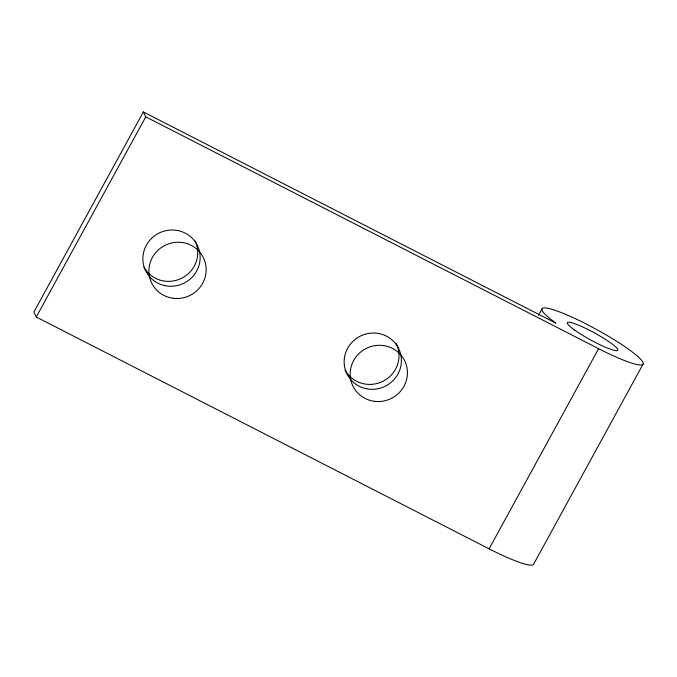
<?xml version="1.0" encoding="UTF-8"?>
<svg xmlns="http://www.w3.org/2000/svg" width="677" height="677" viewBox="0 0 677 677"><rect width="100%" height="100%" fill="white"/><g stroke="black" fill="none" stroke-linecap="round" stroke-linejoin="round"><path stroke-width="1.02" d="M143.355 111.942L145.758 116.842L598.603 348.68A57.596 7.997 28.7 0 0 640.459 359.005A57.596 7.997 28.7 0 0 566.175 314.593A57.596 7.997 28.7 0 0 555.935 323.174L143.355 111.942L33.85 312.105L36.262 316.997L489.099 548.835A57.596 7.997 28.7 0 0 533.645 564.153L643.15 363.998M36.262 316.997L145.758 116.842M538.46 315.372L542.006 308.881M489.099 548.835L598.603 348.68M396.045 343.231A28.798 27.977 -26.2 0 1 383.504 380.982A28.798 27.977 -26.2 0 1 345.143 370.175M195.204 241.054A28.798 27.977 -26.2 0 1 181.8 278.171A28.798 27.977 -26.2 0 1 143.879 267.136M574.731 330.148A28.798 4.003 28.7 0 0 617.077 350.669A28.798 4.003 28.7 0 0 585.927 328.506A28.798 4.003 28.7 0 0 574.731 330.148M164.807 285.635A28.798 27.977 -26.2 0 0 198.979 249.551A28.798 27.977 -26.2 0 0 150.759 239.218A28.798 27.977 -26.2 0 0 164.807 285.635M366.071 388.674A28.798 27.977 -26.2 0 0 400.242 352.59A28.798 27.977 -26.2 0 0 352.023 342.257A28.798 27.977 -26.2 0 0 366.071 388.674M173.481 298.312A28.798 27.977 -26.2 0 0 204.124 259.308A28.798 27.977 -26.2 0 0 155.016 253.503A28.798 27.977 -26.2 0 0 173.481 298.312M374.736 401.351A28.798 27.977 -26.2 0 0 405.379 362.347A28.798 27.977 -26.2 0 0 356.28 356.542A28.798 27.977 -26.2 0 0 374.736 401.351"/></g></svg>
